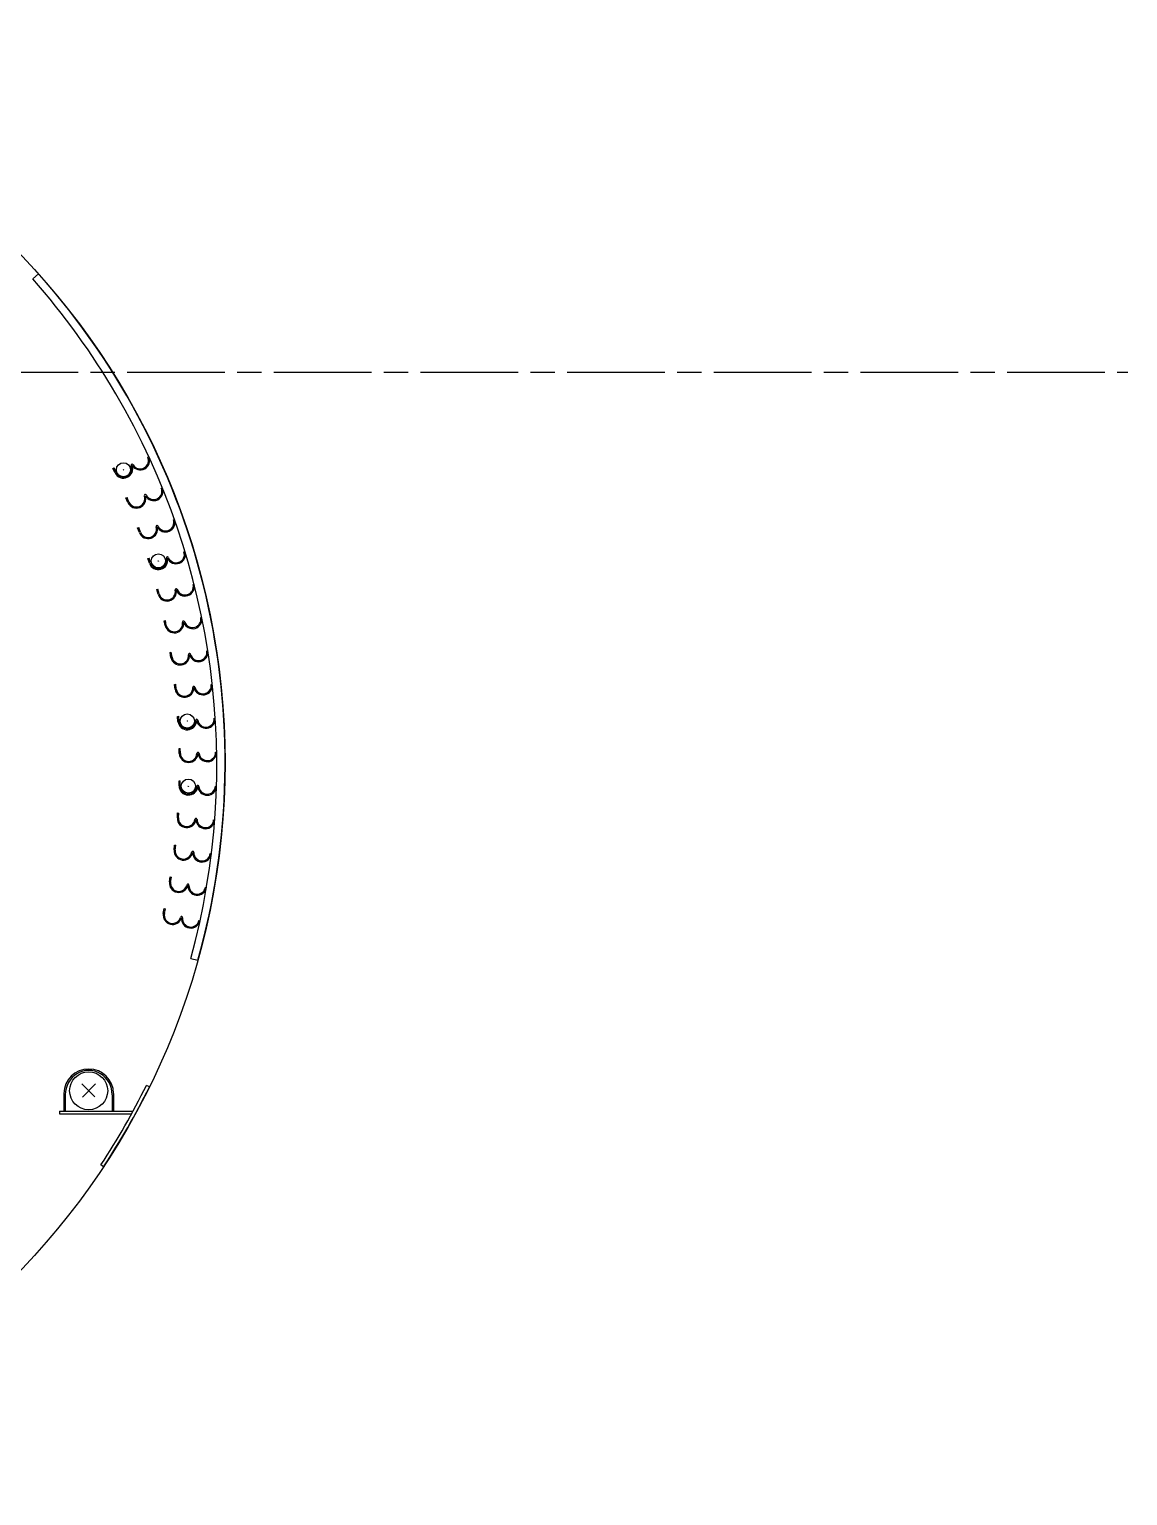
# Model space of a CAD drawing. Header units: millimetres. Extents: x -4681 to 6023, y -3382 to 3303.
# Drawn here: x 1979 to 6023, y -2700 to 2700 of the extents above; entities that cross this region are included whole.
import ezdxf

# ---------------------------------------------------------------- set-up
doc = ezdxf.new("R2010")
doc.units = ezdxf.units.MM
doc.header["$PDMODE"] = 3
doc.linetypes.add('ACAD_ISO08W100', pattern=[36, 24, -3, 6, -3])
for name, color, linetype in [('#Rails2', 103, 'Continuous'), ('OUTLINE', 4, 'Continuous'), ('Кронштейн_труба', 41, 'Continuous'), ('Оси', 9, 'ACAD_ISO08W100')]:
    doc.layers.add(name, color=color, linetype=linetype)

# ---------------------------------------------------------------- blocks, each defined once
blk = doc.blocks.new('*U7')
at = {"layer": 'OUTLINE'}
for p, q in [((259.4, -16.5), (260.3, -12.6)), ((231.1, -148.6), (231.4, -144.1)), ((249.3, -149.9), (231.1, -148.6)), ((249.6, -145.9), (231.4, -144.1))]:
    blk.add_line(p, q, dxfattribs=at)
for centre, radius, start, end in [((256.7, -46.9), 30.5, 270.835, 84.9114), ((256.7, -46.9), 34.5, 270.835, 84.9114), ((251.5, -115.5), 34.5, 266.3879, 80.4643), ((251.5, -115.5), 30.5, 266.3879, 80.4643), ((256.7, -81.4), 3.98, 84.0449, 267.2544)]:
    blk.add_arc(centre, radius, start, end, dxfattribs=at)
blk = doc.blocks.new('*U8')
at = {"layer": 'OUTLINE', "color": 0, "linetype": 'ByBlock', "lineweight": -2, "transparency": 16777216}
for p, rotation in [((2298.3, 1357.1), 300.3973429197022), ((2359, 1247.9), 297.7449556863426), ((2414.6, 1135.9), 295.092568452983), ((2465, 1021.5), 292.4401812196236), ((2510, 904.9), 289.787793986264), ((2549.6, 786.4), 287.1354067529047), ((2583.7, 666.1), 284.4830195195451), ((2612.1, 544.4), 281.8306322861856), ((2634.9, 421.5), 279.1782450528259), ((2652, 297.7), 276.5258578194664), ((2663.3, 173.2), 273.8734705861072), ((2668.9, 48.4), 271.2210833527477), ((2668.6, -76.6), 268.5686961193881), ((2662.6, -201.5), 265.9163088860284), ((2650.8, -325.9), 263.2639216526687)]:
    blk.add_blockref('*U7', p, dxfattribs=dict(at, rotation=rotation))

msp = doc.modelspace()

# ---------------------------------------------------------------- linework, layer by layer
at = {"layer": '#Rails2'}
for centre in [(2325.8, 1078.1), (2454.5, 742.6), (2561, 152.8), (2564.8, -86.9)]:
    msp.add_circle(centre, 26, dxfattribs=at)
for p in [(2325.8, 1078.1), (2454.5, 742.6), (2561, 152.8), (2564.8, -86.9)]:
    msp.add_point(p, dxfattribs=at)
msp.add_circle((0, 0), 2700)
at = {"layer": 'OUTLINE'}
for p, q in [((1992, 1780.8), (2012.9, 1799.5)), ((2328.8, 1366.2), (2328.8, 1366.2)), ((2573.9, -721.3), (2599.9, -728.4))]:
    msp.add_line(p, q, dxfattribs=at)
for centre, radius, start, end in [((0, 0), 2700, 344.3474, 41.8032), ((-68.4, -31.3), 2743.9, 30.3982, 41.3325), ((-30.7, -9.2), 2700.2, 344.7088, 30.3973)]:
    msp.add_arc(centre, radius, start, end, dxfattribs=at)
at = {"layer": 'Кронштейн_труба'}
for p, q in [((2172.3, -1183.1), (2220.5, -1231.3)), ((2174.5, -1232.3), (2223, -1183.9)), ((2106.4, -1219.3), (2106.4, -1284)), ((2111.4, -1224.1), (2111.4, -1284)), ((2284.4, -1224.1), (2284.4, -1284)), ((2289.4, -1219.1), (2289.4, -1284)), ((2421.3, -1194.6), (2410.2, -1189.2)), ((2090.5, -1284), (2361.3, -1284)), ((2090.5, -1284), (2090.5, -1294)), ((2090.5, -1294), (2355.9, -1294)), ((2252.7, -1488.5), (2243, -1482.1))]:
    msp.add_line(p, q, dxfattribs=at)
msp.add_circle((2197.8, -1209), 70, dxfattribs=at)
for centre, start, end in [((-13.9, 0), 326.7067, 333.8686), ((0, 0), 326.5452, 333.739)]:
    msp.add_arc(centre, 2700, start, end, dxfattribs=at)
for centre, major_axis, ratio, start_param, end_param in [((2197.9, -1219.1), (-91.5, 0), 0.986591, 3.141593, 6.283185), ((2197.9, -1224.1), (0, 90.2), 0.958188, 4.712389, 7.853982)]:
    msp.add_ellipse(centre, major_axis=major_axis, ratio=ratio, start_param=start_param, end_param=end_param, dxfattribs=at)
msp.add_point((2198, -1208.8), dxfattribs=at)
at = {"layer": 'Оси', "ltscale": 15}
msp.add_line((-4680.6, 1437.9), (6023.2, 1437.9), dxfattribs=at)

# ---------------------------------------------------------------- block references
at = {"layer": 'OUTLINE'}
msp.add_blockref('*U8', (0, 0), dxfattribs=at)

doc.saveas('drawing.dxf')
